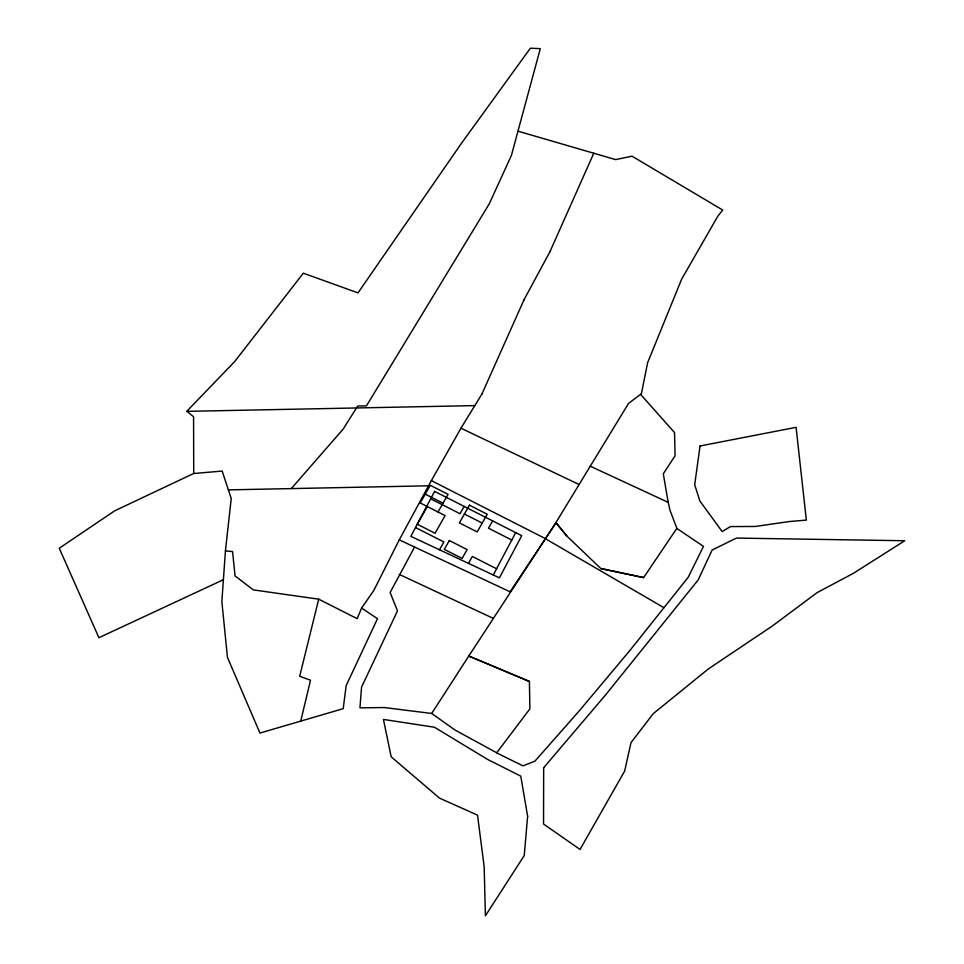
<?xml version="1.0" encoding="UTF-8"?>
<svg xmlns="http://www.w3.org/2000/svg" width="964" height="964" viewBox="0 0 964 964"><rect width="100%" height="100%" fill="white"/><g stroke="black" fill="none" stroke-linecap="round" stroke-linejoin="round"><path stroke-width="1.45" d="M291.285 488.615L343.064 429.209L357.764 405.964L366.453 405.868L489.182 203.994L511.366 155.553L540.298 48.646L530.381 48.2L461.274 143.564L357.981 292.887L303.323 273.186L234.601 361.657L186.823 411.267L193.571 416.761L193.728 473.517L222.19 471.059L231.227 498.533L225.431 550.878L221.853 601.596L227.432 657.303L259.943 733.05L343.208 708.673L346.172 685.621L377.49 618.695L361.572 608.031L373.767 590.534L399.265 539.864L431.306 480.711L460.949 428.209L481.952 393.987M300.648 721.47L310.516 680.21L299.696 676.27L318.71 599.174L253.291 589.884L235.059 575.918L232.577 551.589L225.431 550.878M361.572 608.031L357.174 618.671L318.71 599.174M549.95 251.688L593.8 153.216M481.904 394.071L523.994 299.828M414.604 547.022L390.131 592.499L397.493 610.851L361.536 687.212L359.958 707.841L384.226 707.54L431.691 713.468L455.056 730.049L496.689 752.776M493.303 574.99L515.692 532.622M523.946 299.925L549.998 251.604M427.305 506.558L417.255 524.223L435.053 533.273L445.103 515.607L420.22 502.955L430.269 485.29L448.079 494.339L438.018 512.005M439.476 549.757L443.898 541.985L415.496 527.537M464.142 506.401L459.985 513.716L430.679 498.822M468.468 563.35L472.384 556.457L496.581 568.772M492.628 520.885L488.471 528.2L511.776 540.045M529.357 681.488L468.757 656.074L554.047 525.657L628.528 403.434L641.409 393.71L647.591 362.789L681.656 279.15L717.686 216.43L722.723 210.056L632.059 156.192L615.635 159.602L518.234 131.237M431.691 713.468L468.805 655.99L529.405 681.391L529.887 708.865L496.641 752.86L523.018 765.874L534.972 761.114L579.846 710.179L629.866 650.507L688.224 577.255L703.491 546.371L676.824 528.429M510.064 591.908L555.963 522.753L567.049 536.382M193.776 473.432L114.62 510.86L59.262 548.239L98.906 637.71L223.311 579.75M186.92 411.351L474.83 405.603M228.299 489.881L428.558 485.796M600.97 568.531L643.627 577.544M590.149 466.154L668.173 502.34L670.113 510.655L676.873 528.332L643.578 577.641L600.921 568.627L567.097 536.285L555.951 522.621M399.265 539.864L510.113 591.824M399.409 574.472L492.99 618.237M460.949 428.209L578.954 484.458M431.354 480.626L545.455 538.635M425.245 494.122L443.042 503.172M464.407 514.029L482.217 523.078M545.431 538.731L663.967 607.706M640.614 394.384L674.547 432.583L675.065 455.791L663.304 473.794L668.173 502.34M543.66 767.73L543.551 824.039L580.039 849.453L624.636 771.092L630.986 742.654L653.339 713.565L708.371 668.92L772.272 626.046L817.098 592.643L853.562 573.219L904.738 540.744L736.448 538.069L712.119 550.034L698.201 579.906L605.754 694.707L543.66 767.73M527.633 816.255L524.235 855.598L485.41 915.8L484.181 866.889L477.529 815.146L439.476 798.108L391.179 756.812L383.443 719.421L434.415 727.23L487.676 759.475L520.765 776.116L527.633 816.255M700.057 445.983L694.695 484.747L699.852 500.979L722.181 531.586L730.411 526.573L755.089 526.477L789.444 521.524L806.35 520.09L796.083 427.329L700.057 445.983M434.607 491.387L410.845 536.346L499.424 577.858L521.717 535.683L434.607 491.387M449.332 540.539L444.308 549.372L462.105 558.421L467.13 549.588L449.332 540.539M469.432 505.196L459.382 522.862L477.192 531.911L487.242 514.246L469.432 505.196"/></g></svg>
